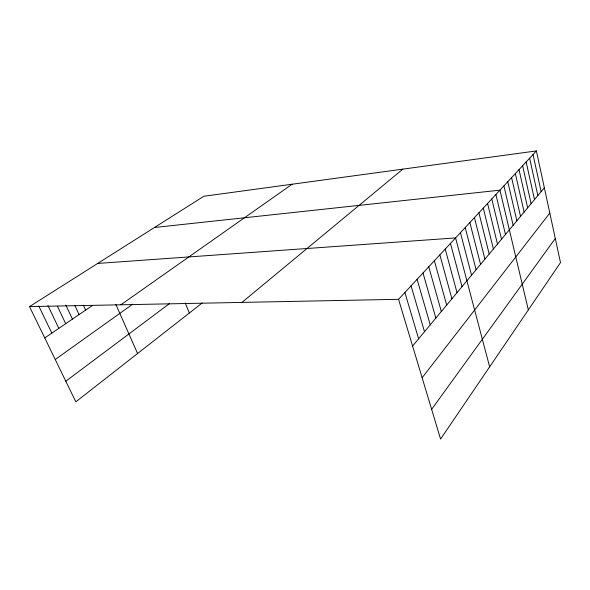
<?xml version="1.0" encoding="UTF-8"?>
<svg xmlns="http://www.w3.org/2000/svg" width="590" height="590" viewBox="0 0 590 590"><rect width="100%" height="100%" fill="white"/><g stroke="black" fill="none" stroke-linecap="round" stroke-linejoin="round"><path stroke-width="0.89" d="M431.637 409.357L555.301 238.493M422.13 377.74L549.806 213.064M412.594 346.02L544.349 187.775M398.552 299.314L536.391 150.929L560.5 262.587L440.575 439.071L398.552 299.314L29.5 306.601L75.837 401.834L202.215 302.943M241.937 302.405L402.83 169.138M65.807 381.214L169.588 303.511M55.239 359.494L132.625 304.233M120.869 304.794L292.116 184.228M44.744 337.937L92.062 305.745M29.5 306.601L203.823 196.264L536.391 150.929M154.469 227.497L499.944 190.164L528.345 309.912M97.689 263.435L455.583 237.918L489.641 366.862M38.807 306.062L51.839 333.107M47.93 305.546L58.816 328.365M57.422 306.225L65.682 323.696M65.851 305.037L72.43 319.102M74.886 305.531L79.075 314.573M83.367 305.222L85.616 310.126M115.824 304.374L137.588 353.521M185.253 302.965L189.353 313.017M404.895 292.485L418.62 338.785M411.075 285.826L424.498 331.72M417.115 279.328L430.243 324.825M423.008 272.986L435.848 318.091M428.753 266.798L441.327 311.513M434.373 260.751L446.674 305.089M439.86 254.843L451.903 298.806M445.221 249.069L457.021 292.662M450.465 243.434L462.022 286.659M460.451 232.681L471.55 275.206M465.208 227.556L476.101 269.741M469.869 222.541L480.555 264.394M474.434 217.621L484.921 259.15M478.903 212.813L489.199 254.017M483.284 208.1L493.388 248.98M487.576 203.484L497.495 244.046M491.78 198.955L501.522 239.208M495.902 194.516L505.475 234.466M503.904 185.902L513.145 225.255M507.791 181.72L516.877 220.778M511.604 177.612L520.535 216.382M515.343 173.585L524.126 212.068M519.016 169.632L527.652 207.835M522.622 165.753L531.111 203.675M526.155 161.948L534.51 199.597M529.628 158.209L537.844 195.585M533.043 154.536L541.126 191.647"/></g></svg>
